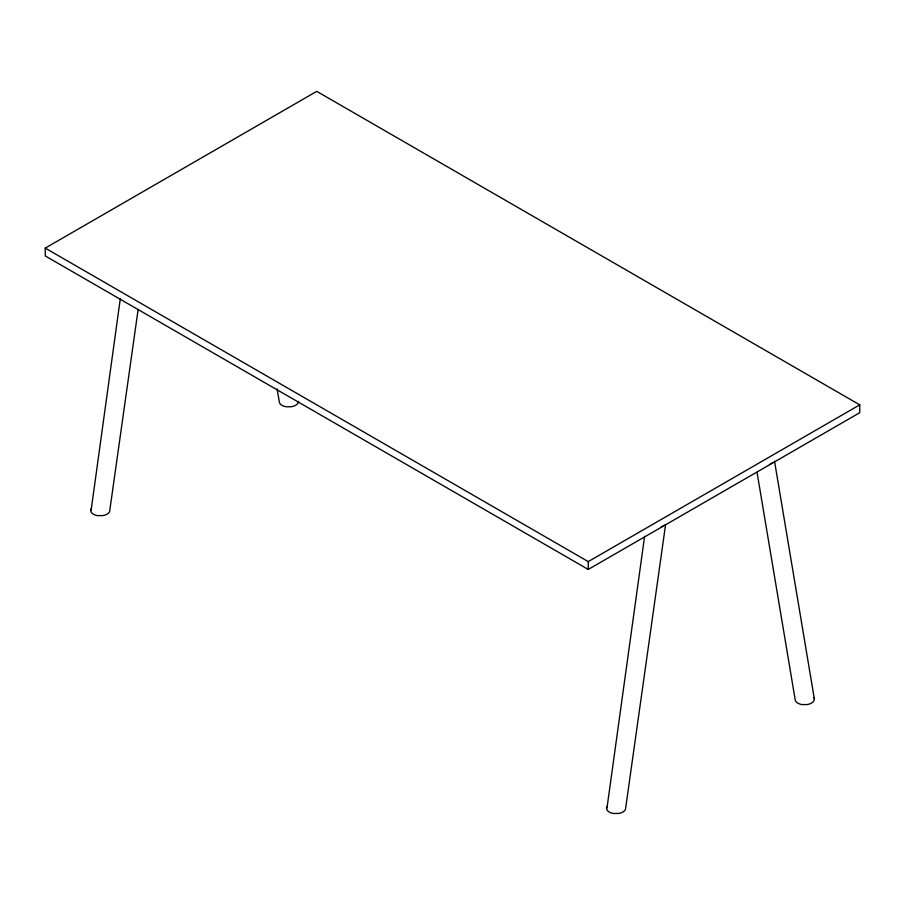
<?xml version="1.0" encoding="UTF-8"?>
<svg xmlns="http://www.w3.org/2000/svg" width="905" height="905" viewBox="0 0 905 905"><rect width="100%" height="100%" fill="white"/><g stroke="black" fill="none" stroke-linecap="round" stroke-linejoin="round"><path stroke-width="1.36" d="M138.126 309.499L109.607 511.642A9.876 5.702 0 0 1 102.718 515.624L97.706 515.646A9.48 5.475 0 0 1 90.919 511.721L120.342 298.435M665.514 525.104L625.457 809.466A9.876 5.702 0 0 1 618.567 813.448L613.556 813.471A9.48 5.475 0 0 1 606.769 809.545L644.598 536.337M90.613 510.284L90.964 508.836M298.537 401.322L298.186 402.77A9.876 5.702 0 0 1 291.297 406.741L286.285 406.764A9.48 5.475 0 0 1 279.498 402.849L277.088 388.879M606.463 808.108L606.814 806.66M774.522 461.12L814.387 699.146L814.036 700.594A9.876 5.702 0 0 1 807.147 704.565L802.135 704.588A9.48 5.475 0 0 1 795.348 700.674L757.044 472.342M664.564 525.115L661.001 527.174M772.961 462.534L769.397 464.593M45.25 248.106L316.75 91.36L859.75 404.852L859.75 412.691L588.25 569.437L45.25 255.945L45.25 248.106L588.25 561.598L859.75 404.852M814.081 697.698L814.387 699.146M588.25 561.598L588.25 569.437"/></g></svg>
